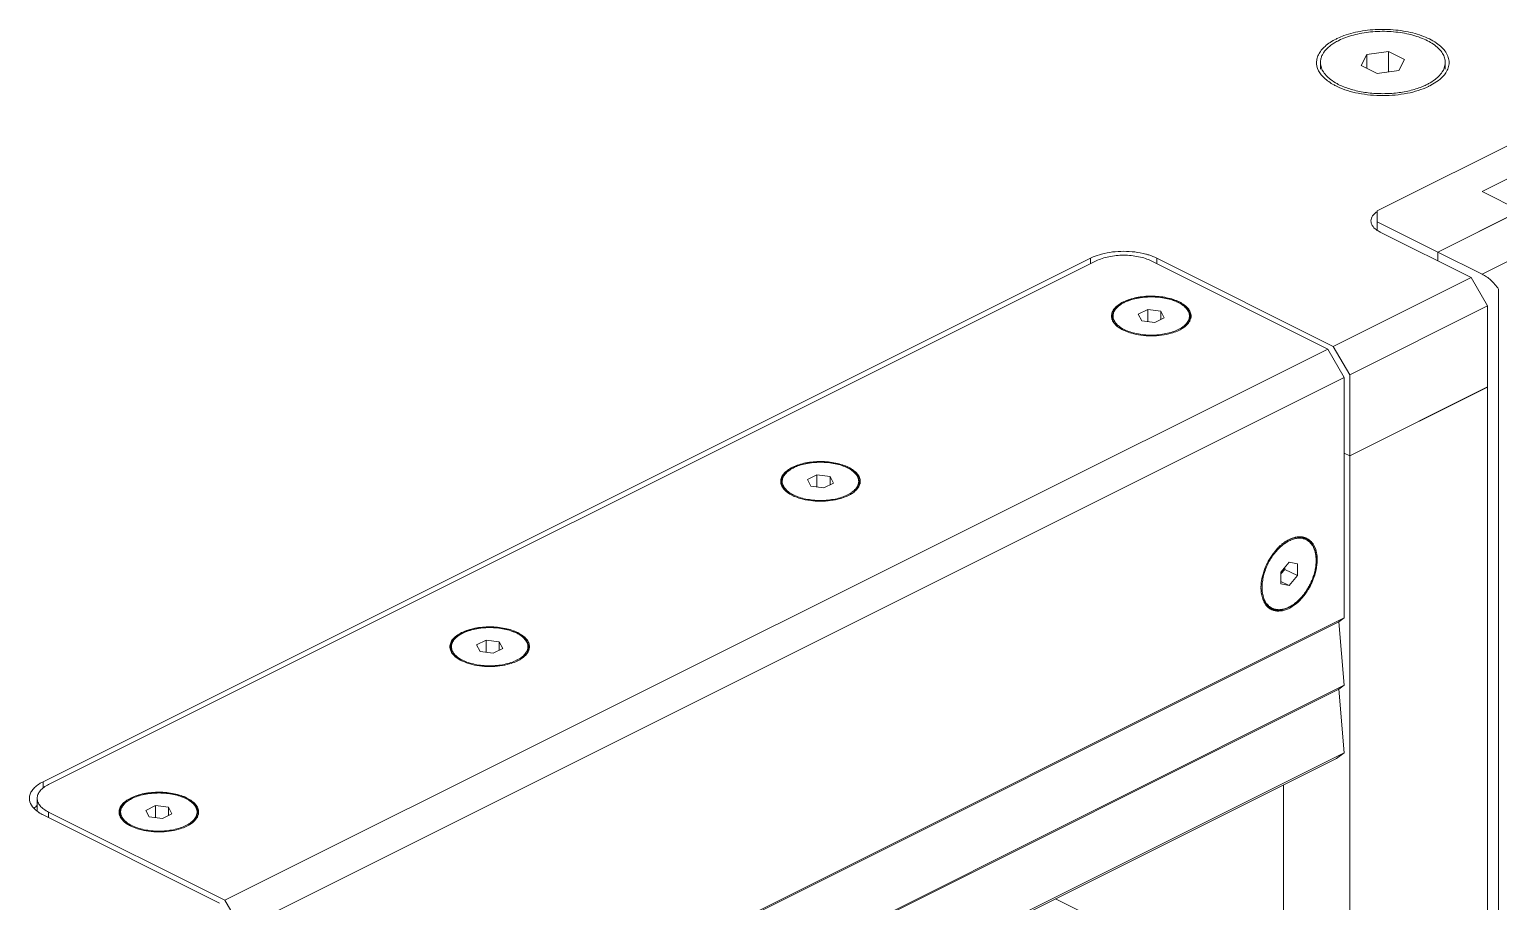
# Model space of a CAD drawing. Header units: millimetres. Extents: x 0 to 9253, y 0 to 2730.
# Drawn here: x 2052.8 to 2241.2, y 2236.6 to 2348.5 of the extents above; entities that cross this region are included whole.
import ezdxf

# ---------------------------------------------------------------- set-up
doc = ezdxf.new("R2010")
doc.units = ezdxf.units.MM
doc.layers.get('0').update_dxf_attribs({"lineweight": 13})

msp = doc.modelspace()

# ---------------------------------------------------------------- linework, layer by layer
for p, q in [((2218.36, 2343.43), (2218.36, 2344.3)), ((2224.32, 2345.32), (2223.57, 2343.92)), ((2227.1, 2345.69), (2224.32, 2345.32)), ((2224.32, 2345.32), (2224.32, 2343.55)), ((2265.25, 2345.08), (2225.65, 2325.28)), ((2227.1, 2345.69), (2227.1, 2343.1)), ((2229.14, 2344.67), (2227.1, 2345.69)), ((2228.4, 2343.28), (2229.14, 2344.67)), ((2234.36, 2343.43), (2234.36, 2344.3)), ((2223.57, 2343.92), (2225.61, 2342.9)), ((2225.61, 2342.9), (2228.4, 2343.28)), ((2233.3, 2341.84), (2232.37, 2341.29)), ((2239.08, 2327.76), (2260.3, 2338.36)), ((2244.03, 2325.28), (2239.08, 2327.76)), ((2225.65, 2322.77), (2225.65, 2325.28)), ((2233.43, 2319.98), (2244.03, 2325.28)), ((2233.43, 2319.98), (2225.65, 2323.87)), ((2243.89, 2325.21), (2233.43, 2319.98)), ((2237.67, 2316.72), (2226, 2322.55)), ((2239.08, 2317.15), (2249.55, 2322.38)), ((2233.43, 2318.84), (2233.43, 2319.98)), ((2233.43, 2319.98), (2239.08, 2317.15)), ((2188.88, 2319.19), (2054.53, 2252.02)), ((2189.59, 2318.84), (2055.24, 2251.66)), ((2188.88, 2319.19), (2188.88, 2318.49)), ((2219.29, 2307.53), (2196.66, 2318.84)), ((2197.36, 2319.19), (2197.36, 2318.49)), ((2197.36, 2319.19), (2219.99, 2307.88)), ((2237.67, 2316.72), (2219.99, 2307.88)), ((2237.67, 2316.72), (2239.79, 2313.06)), ((2241.21, 1870.95), (2241.21, 2315.22)), ((2196.21, 2312.61), (2194.98, 2311.99)), ((2196.21, 2312.61), (2196.21, 2311.05)), ((2197.88, 2312.38), (2196.21, 2312.61)), ((2197.88, 2312.38), (2197.88, 2311.32)), ((2198.33, 2311.54), (2197.88, 2312.38)), ((2239.79, 2313.06), (2222.11, 2304.22)), ((2239.79, 2302.67), (2239.79, 2313.06)), ((2191.66, 2311.68), (2191.66, 2311.61)), ((2194.98, 2311.99), (2195.43, 2311.16)), ((2195.43, 2311.16), (2197.11, 2310.93)), ((2197.11, 2310.93), (2198.33, 2311.54)), ((2201.66, 2311.68), (2201.66, 2311.61)), ((2219.29, 2307.53), (2077.86, 2236.82)), ((2221.41, 2303.87), (2219.29, 2307.53)), ((2222.11, 2304.22), (2219.99, 2307.88)), ((2221.41, 2303.87), (2079.99, 2233.16)), ((2221.41, 2273.04), (2221.41, 2303.87)), ((2222.11, 2304.22), (2222.11, 2293.83)), ((2239.79, 2302.67), (2222.11, 2293.83)), ((2222.11, 2293.82), (2239.79, 2302.66)), ((2239.79, 2302.66), (2239.79, 1883.51)), ((2222.11, 2293.82), (2221.41, 2294.18)), ((2222.11, 2293.83), (2221.41, 2294.18)), ((2222.11, 2293.82), (2222.11, 2227.14)), ((2153.78, 2291.39), (2152.56, 2290.78)), ((2153.78, 2291.39), (2153.78, 2289.84)), ((2155.46, 2291.17), (2153.78, 2291.39)), ((2149.23, 2290.47), (2149.23, 2290.4)), ((2152.56, 2290.78), (2153.01, 2289.94)), ((2153.01, 2289.94), (2154.68, 2289.72)), ((2154.68, 2289.72), (2155.9, 2290.33)), ((2155.46, 2291.17), (2155.46, 2290.11)), ((2155.9, 2290.33), (2155.46, 2291.17)), ((2159.23, 2290.47), (2159.23, 2290.4)), ((2216.5, 2283.19), (2216.44, 2283.22)), ((2214.34, 2280.18), (2213.27, 2278.9)), ((2215.4, 2279.96), (2214.34, 2280.18)), ((2213.27, 2278.68), (2213.77, 2279.27)), ((2213.27, 2278.9), (2213.27, 2277.4)), ((2213.77, 2279.27), (2213.77, 2279.5)), ((2215.4, 2278.46), (2213.77, 2279.27)), ((2214.34, 2277.18), (2215.4, 2278.46)), ((2215.4, 2278.46), (2215.4, 2279.96)), ((2214.34, 2277.18), (2213.27, 2277.71)), ((2213.27, 2277.4), (2214.34, 2277.18)), ((2220.7, 2272.52), (2079.28, 2201.81)), ((2221.41, 2273.04), (2079.99, 2202.33)), ((2212.03, 2274.24), (2211.97, 2274.27)), ((2220.7, 2272.52), (2221.41, 2273.04)), ((2221.41, 2264.39), (2220.7, 2272.52)), ((2106.81, 2269.26), (2106.81, 2269.18)), ((2111.36, 2270.18), (2110.13, 2269.57)), ((2110.13, 2269.57), (2110.58, 2268.73)), ((2111.36, 2270.18), (2111.36, 2268.63)), ((2113.03, 2269.95), (2111.36, 2270.18)), ((2112.25, 2268.51), (2113.48, 2269.12)), ((2113.03, 2269.95), (2113.03, 2268.89)), ((2113.48, 2269.12), (2113.03, 2269.95)), ((2116.81, 2269.26), (2116.81, 2269.18)), ((2110.58, 2268.73), (2112.25, 2268.51)), ((2220.7, 2263.88), (2079.28, 2193.17)), ((2221.41, 2264.39), (2079.99, 2193.68)), ((2220.7, 2263.88), (2221.41, 2264.39)), ((2221.41, 2255.74), (2220.7, 2263.88)), ((2221.41, 2255.74), (2079.99, 2185.03)), ((2220.4, 2255.01), (2221.41, 2255.74)), ((2220.4, 2255.01), (2079.28, 2184.45)), ((2054.53, 2252.02), (2054.53, 2251.21)), ((2053.77, 2249.9), (2053.77, 2248.24)), ((2213.63, 2251.62), (2213.63, 2231.38)), ((2055.24, 2248.13), (2055.24, 2247.42)), ((2077.86, 2236.82), (2055.24, 2248.13)), ((2064.38, 2248.04), (2064.38, 2247.97)), ((2068.93, 2248.97), (2067.71, 2248.35)), ((2067.71, 2248.35), (2068.15, 2247.52)), ((2068.93, 2248.97), (2068.93, 2247.41)), ((2070.6, 2248.74), (2068.93, 2248.97)), ((2070.6, 2248.74), (2070.6, 2247.68)), ((2071.05, 2247.91), (2070.6, 2248.74)), ((2074.38, 2248.04), (2074.38, 2247.97)), ((2077.16, 2236.46), (2054.53, 2247.78)), ((2068.15, 2247.52), (2069.83, 2247.29)), ((2069.83, 2247.29), (2071.05, 2247.91)), ((2079.99, 2233.16), (2077.86, 2236.82)), ((2211.16, 2223.61), (2184.37, 2237))]:
    msp.add_line(p, q)
for centre, radius, start, end in [((2221.07, 2344.8), 3.33, 213.0832, 218.621), ((2231.65, 2344.8), 3.33, 321.3706, 326.9214), ((2224.17, 2348.94), 8.56, 243.4406, 244.6975), ((2228.19, 2349.14), 8.57, 293.0946, 296.5031), ((2228.77, 2347.97), 7.26, 296.4987, 300.3349), ((2228.56, 2348.9), 8.5, 295.297, 296.559), ((2227.22, 2325.14), 2.86, 233.0004, 236.3805), ((2195.32, 2309.03), 5.08, 115.8955, 116.5635), ((2195.33, 2309.22), 4.78, 116.5644, 117.029), ((2192.9, 2311.33), 1.35, 165.2311, 170.2174), ((2192.94, 2311.32), 1.39, 163.9035, 165.2463), ((2193, 2311.3), 1.45, 157.9442, 163.8656), ((2192.91, 2311.68), 1.25, 180.0018, 183.3021), ((2194.78, 2313.54), 3.97, 236.8497, 237.4592), ((2198.54, 2313.54), 3.97, 302.535, 303.0878), ((2200.3, 2311.29), 1.47, 17.8428, 22.02), ((2200.41, 2311.68), 1.25, 356.6977, 359.998), ((2200.35, 2311.31), 1.41, 16.0976, 17.8255), ((2200.4, 2311.32), 1.36, 9.8013, 16.1227), ((2195.23, 2314.11), 4.56, 239.7233, 243.4568), ((2152.9, 2287.81), 5.08, 115.8955, 116.5635), ((2152.91, 2288.01), 4.78, 116.5644, 117.029), ((2150.48, 2290.11), 1.35, 165.2311, 170.2174), ((2150.58, 2290.08), 1.45, 157.9442, 163.8656), ((2150.52, 2290.1), 1.39, 163.9035, 165.2463), ((2150.48, 2290.47), 1.25, 180.0018, 183.3021), ((2157.87, 2290.08), 1.47, 17.8428, 22.02), ((2157.98, 2290.47), 1.25, 356.6977, 359.998), ((2157.92, 2290.1), 1.41, 16.0976, 17.8255), ((2157.98, 2290.11), 1.36, 9.8013, 16.1227), ((2152.35, 2292.33), 3.97, 236.8497, 237.4592), ((2152.8, 2292.9), 4.56, 239.7233, 243.4568), ((2156.11, 2292.33), 3.97, 302.535, 303.0878), ((2217.03, 2278.1), 5.69, 128.2599, 129.6343), ((2216.88, 2278.3), 5.44, 125.8908, 128.2677), ((2216.78, 2278.31), 5.23, 125.1247, 128.4639), ((2216.6, 2278.55), 4.93, 124.7607, 125.0863), ((2215.7, 2281.42), 1.84, 61.3574, 68.6979), ((2215.66, 2281.51), 1.88, 63.4332, 65.4473), ((2215.76, 2281.52), 1.92, 63.4463, 68.1866), ((2215.39, 2281.67), 1.95, 53.4328, 54.0636), ((2218.32, 2276.81), 7.52, 140.3356, 143.0365), ((2216.19, 2276.88), 5.46, 178.652, 179.9954), ((2216.01, 2276.88), 5.28, 179.9973, 181.2288), ((2212.9, 2276.07), 2.03, 226.6068, 227.2664), ((2212.86, 2276.03), 1.97, 227.2362, 232.7279), ((2212.83, 2275.99), 1.92, 232.7352, 234.9497), ((2212.82, 2275.97), 1.9, 234.9494, 239.3013), ((2212.92, 2275.85), 1.93, 234.0578, 240.8405), ((2212.81, 2275.96), 1.88, 239.3074, 243.4307), ((2212.57, 2276.03), 1.94, 249.0906, 251.2504), ((2212.58, 2276.08), 1.99, 251.2752, 258.3196), ((2212.87, 2275.92), 1.88, 241.3639, 243.4327), ((2212.91, 2275.83), 1.92, 240.8526, 243.4423), ((2212.9, 2275.99), 1.95, 243.4489, 250.2702), ((2212.91, 2275.84), 1.92, 243.4435, 246.2621), ((2212.6, 2276.18), 2.09, 258.3338, 264.1538), ((2110.47, 2266.6), 5.08, 115.8955, 116.5635), ((2110.48, 2266.8), 4.78, 116.5644, 117.029), ((2108.05, 2268.9), 1.35, 165.2311, 170.2174), ((2108.09, 2268.89), 1.39, 163.9035, 165.2463), ((2108.15, 2268.87), 1.45, 157.9442, 163.8656), ((2108.06, 2269.26), 1.25, 180.0018, 183.3021), ((2115.44, 2268.87), 1.47, 17.8428, 22.02), ((2115.55, 2269.26), 1.25, 356.6977, 359.998), ((2115.5, 2268.88), 1.41, 16.0976, 17.8255), ((2115.55, 2268.9), 1.36, 9.8013, 16.1227), ((2109.93, 2271.12), 3.97, 236.8497, 237.4592), ((2110.38, 2271.69), 4.56, 239.7233, 243.4568), ((2113.69, 2271.11), 3.97, 302.535, 303.0878), ((2068.05, 2245.39), 5.08, 115.8955, 116.5635), ((2055.58, 2246.46), 3.08, 133.0662, 136.0785), ((2065.63, 2247.69), 1.35, 165.2311, 170.2174), ((2065.66, 2247.68), 1.39, 163.9035, 165.2463), ((2065.72, 2247.66), 1.45, 157.9442, 163.8656), ((2065.63, 2248.04), 1.25, 180.0018, 183.3021), ((2068.05, 2245.58), 4.78, 116.5644, 117.029), ((2073.02, 2247.65), 1.47, 17.8428, 22.02), ((2073.13, 2248.04), 1.25, 356.6977, 359.998), ((2073.07, 2247.67), 1.41, 16.0976, 17.8255), ((2073.12, 2247.68), 1.36, 9.8013, 16.1227), ((2067.5, 2249.9), 3.97, 236.8497, 237.4592), ((2067.95, 2250.47), 4.56, 239.7233, 243.4568), ((2071.26, 2249.9), 3.97, 302.535, 303.0878)]:
    msp.add_arc(centre, radius, start, end)
for points, knots in [([(2220.7, 2347.12), (2220.99, 2347.27), (2221.61, 2347.53), (2222.6, 2347.84), (2223.67, 2348.08), (2224.8, 2348.23), (2225.97, 2348.31), (2227.14, 2348.29), (2228.29, 2348.19), (2229.4, 2348.01), (2230.45, 2347.75), (2231.41, 2347.41), (2232.27, 2347.01), (2233, 2346.55), (2233.59, 2346.04), (2233.96, 2345.57), (2234.17, 2345.18), (2234.28, 2344.89), (2234.34, 2344.59), (2234.36, 2344.39), (2234.36, 2344.3)], [0, 0, 0, 0, 0.062593, 0.129862, 0.200939, 0.274793, 0.35027, 0.426159, 0.501228, 0.574279, 0.644194, 0.709989, 0.770874, 0.826337, 0.876239, 0.920962, 0.941719, 0.96164, 0.980972, 1, 1, 1, 1]), ([(2221.37, 2347.74), (2222.14, 2348.02), (2223.8, 2348.42), (2226.37, 2348.61), (2228.94, 2348.41), (2231.27, 2347.84), (2232.93, 2347.06), (2233.93, 2346.27), (2234.45, 2345.65), (2234.78, 2344.98), (2234.89, 2344.29), (2234.78, 2343.6), (2234.57, 2343.18), (2234.44, 2342.98)], [0, 0, 0, 0, 0.146216, 0.30356, 0.460877, 0.606825, 0.732297, 0.785984, 0.833734, 0.876681, 0.916868, 0.957054, 1, 1, 1, 1]), ([(2218.27, 2342.98), (2218.05, 2343.32), (2217.82, 2343.91), (2217.87, 2344.73), (2218.16, 2345.54), (2218.97, 2346.5), (2219.84, 2347.05), (2220.35, 2347.3)], [0, 0, 0, 0, 0.222511, 0.329334, 0.440308, 0.692119, 1, 1, 1, 1]), ([(2220.7, 2347.12), (2220.52, 2347.03), (2220.18, 2346.85), (2219.71, 2346.53), (2219.3, 2346.2), (2218.96, 2345.84), (2218.7, 2345.47), (2218.5, 2345.09), (2218.38, 2344.69), (2218.36, 2344.43), (2218.36, 2344.3)], [0, 0, 0, 0, 0.155976, 0.302157, 0.438334, 0.564885, 0.682643, 0.792989, 0.897927, 1, 1, 1, 1]), ([(2220.35, 2347.3), (2220.43, 2347.34), (2220.76, 2347.5), (2221.11, 2347.64), (2221.37, 2347.74)], [0, 0, 0, 0, 0.241403, 1, 1, 1, 1]), ([(2218.36, 2344.3), (2218.36, 2344.18), (2218.38, 2343.94), (2218.47, 2343.58), (2218.63, 2343.24), (2218.85, 2342.9), (2219.13, 2342.57), (2219.58, 2342.14), (2219.99, 2341.87), (2220.27, 2341.7)], [0, 0, 0, 0, 0.105009, 0.212419, 0.324408, 0.442767, 0.568838, 0.703512, 1, 1, 1, 1]), ([(2234.36, 2344.3), (2234.36, 2344.18), (2234.33, 2343.94), (2234.24, 2343.58), (2234.08, 2343.24), (2233.86, 2342.9), (2233.59, 2342.57), (2233.13, 2342.14), (2232.73, 2341.87), (2232.44, 2341.7)], [0, 0, 0, 0, 0.105014, 0.212427, 0.324417, 0.442775, 0.568838, 0.703489, 1, 1, 1, 1]), ([(2219.42, 2341.84), (2219.32, 2341.91), (2218.98, 2342.17), (2218.66, 2342.47), (2218.46, 2342.72)], [0, 0, 0, 0, 0.266975, 1, 1, 1, 1]), ([(2234.25, 2342.72), (2234.19, 2342.64), (2233.9, 2342.31), (2233.57, 2342.03), (2233.3, 2341.84)], [0, 0, 0, 0, 0.233845, 1, 1, 1, 1]), ([(2220.35, 2341.29), (2220.26, 2341.33), (2219.94, 2341.5), (2219.63, 2341.69), (2219.42, 2341.84)], [0, 0, 0, 0, 0.260508, 1, 1, 1, 1]), ([(2220.27, 2341.7), (2220.34, 2341.66), (2220.63, 2341.5), (2220.93, 2341.35), (2221.16, 2341.25)], [0, 0, 0, 0, 0.241162, 1, 1, 1, 1]), ([(2232.2, 2341.21), (2231.34, 2340.81), (2229.41, 2340.23), (2226.36, 2339.95), (2223.3, 2340.23), (2221.37, 2340.8), (2220.51, 2341.21)], [0, 0, 0, 0, 0.236467, 0.500023, 0.763622, 1, 1, 1, 1]), ([(2221.16, 2341.25), (2221.41, 2341.15), (2221.92, 2340.96), (2222.45, 2340.8), (2222.72, 2340.73)], [0, 0, 0, 0, 0.486726, 1, 1, 1, 1]), ([(2222.72, 2340.73), (2223.3, 2340.58), (2224.51, 2340.37), (2226.36, 2340.26), (2228.2, 2340.37), (2229.41, 2340.58), (2229.99, 2340.73)], [0, 0, 0, 0, 0.244768, 0.5, 0.755232, 1, 1, 1, 1]), ([(2229.99, 2340.73), (2230.26, 2340.8), (2230.79, 2340.96), (2231.3, 2341.15), (2231.55, 2341.25)], [0, 0, 0, 0, 0.513181, 1, 1, 1, 1]), ([(2224.83, 2323.97), (2224.83, 2324.2), (2225.03, 2324.71), (2225.44, 2325.05), (2225.69, 2325.2)], [0, 0, 0, 0, 0.444199, 1, 1, 1, 1]), ([(2225.5, 2322.86), (2225.3, 2323.01), (2224.98, 2323.32), (2224.83, 2323.77), (2224.83, 2323.97)], [0, 0, 0, 0, 0.546794, 1, 1, 1, 1]), ([(2226, 2322.55), (2225.97, 2322.57), (2225.84, 2322.63), (2225.72, 2322.71), (2225.64, 2322.76)], [0, 0, 0, 0, 0.258003, 1, 1, 1, 1]), ([(2188.88, 2319.19), (2188.99, 2319.25), (2189.44, 2319.46), (2189.92, 2319.62), (2190.29, 2319.72)], [0, 0, 0, 0, 0.236147, 1, 1, 1, 1]), ([(2195.95, 2319.72), (2196.08, 2319.68), (2196.56, 2319.54), (2197.03, 2319.36), (2197.36, 2319.19)], [0, 0, 0, 0, 0.263282, 1, 1, 1, 1]), ([(2196.66, 2318.84), (2196.41, 2318.96), (2195.88, 2319.18), (2194.71, 2319.48), (2193.12, 2319.63), (2191.54, 2319.48), (2190.36, 2319.18), (2189.83, 2318.96), (2189.59, 2318.84)], [0, 0, 0, 0, 0.112572, 0.235644, 0.5, 0.764356, 0.887428, 1, 1, 1, 1]), ([(2239.08, 2317.15), (2239.49, 2316.95), (2240.28, 2316.37), (2240.91, 2315.64), (2241.21, 2315.22)], [0, 0, 0, 0, 0.472498, 1, 1, 1, 1]), ([(2200.26, 2313.57), (2200.02, 2313.7), (2199.48, 2313.91), (2198.29, 2314.23), (2196.69, 2314.38), (2195.09, 2314.24), (2193.9, 2313.93), (2193.35, 2313.72), (2193.1, 2313.6)], [0, 0, 0, 0, 0.112365, 0.235147, 0.498953, 0.76334, 0.886739, 1, 1, 1, 1]), ([(2193.15, 2313.5), (2193.33, 2313.59), (2193.71, 2313.76), (2194.33, 2313.95), (2195, 2314.1), (2195.7, 2314.19), (2196.42, 2314.24), (2197.15, 2314.23), (2197.87, 2314.17), (2198.56, 2314.05), (2199.21, 2313.89), (2199.81, 2313.68), (2200.34, 2313.43), (2200.79, 2313.14), (2201.17, 2312.81), (2201.44, 2312.46), (2201.59, 2312.14), (2201.65, 2311.88), (2201.66, 2311.75), (2201.66, 2311.68)], [0, 0, 0, 0, 0.06245, 0.129395, 0.20002, 0.273337, 0.348228, 0.423507, 0.497972, 0.570456, 0.63988, 0.705308, 0.766019, 0.821586, 0.871979, 0.917684, 0.959777, 0.980007, 1, 1, 1, 1]), ([(2193.19, 2313.5), (2193.43, 2313.62), (2193.95, 2313.83), (2194.8, 2314.05), (2195.71, 2314.19), (2196.66, 2314.23), (2197.61, 2314.19), (2198.52, 2314.05), (2199.24, 2313.86), (2199.76, 2313.67), (2200.12, 2313.51), (2200.44, 2313.33), (2200.73, 2313.14), (2200.98, 2312.93), (2201.19, 2312.72), (2201.35, 2312.49), (2201.47, 2312.25), (2201.54, 2312.01), (2201.57, 2311.77), (2201.54, 2311.52), (2201.47, 2311.28), (2201.35, 2311.05), (2201.19, 2310.82), (2200.98, 2310.6), (2200.73, 2310.4), (2200.44, 2310.21), (2200.23, 2310.09), (2200.12, 2310.04)], [0, 0, 0, 0, 0.06767, 0.141596, 0.21998, 0.300673, 0.381365, 0.459749, 0.533678, 0.568408, 0.601388, 0.632481, 0.661607, 0.68875, 0.713973, 0.737443, 0.759435, 0.78035, 0.800694, 0.821038, 0.841952, 0.863945, 0.887415, 0.912637, 0.939778, 0.968913, 1, 1, 1, 1]), ([(2193.05, 2313.57), (2192.83, 2313.46), (2192.43, 2313.22), (2191.94, 2312.78), (2191.63, 2312.3), (2191.56, 2311.94), (2191.56, 2311.77)], [0, 0, 0, 0, 0.302569, 0.565477, 0.793427, 1, 1, 1, 1]), ([(2191.66, 2311.68), (2191.66, 2311.77), (2191.68, 2311.94), (2191.75, 2312.2), (2191.88, 2312.45), (2192.05, 2312.69), (2192.27, 2312.92), (2192.52, 2313.13), (2192.82, 2313.33), (2193.04, 2313.45), (2193.15, 2313.5)], [0, 0, 0, 0, 0.105005, 0.212309, 0.324205, 0.442477, 0.568498, 0.703191, 0.84707, 1, 1, 1, 1]), ([(2192.93, 2310.18), (2192.84, 2310.23), (2192.66, 2310.35), (2192.41, 2310.54), (2192.2, 2310.74), (2192.03, 2310.95), (2191.9, 2311.17), (2191.81, 2311.4), (2191.76, 2311.62), (2191.75, 2311.85), (2191.79, 2312.08), (2191.9, 2312.39), (2192.1, 2312.68), (2192.35, 2312.95), (2192.59, 2313.14), (2192.86, 2313.32), (2193.06, 2313.43), (2193.16, 2313.48)], [0, 0, 0, 0, 0.075391, 0.146002, 0.211925, 0.273452, 0.331106, 0.38567, 0.438175, 0.489851, 0.542016, 0.595934, 0.71285, 0.777587, 0.846957, 0.921125, 1, 1, 1, 1]), ([(2201.76, 2311.77), (2201.76, 2311.94), (2201.68, 2312.3), (2201.37, 2312.78), (2200.89, 2313.22), (2200.49, 2313.46), (2200.26, 2313.57)], [0, 0, 0, 0, 0.206581, 0.434476, 0.697533, 1, 1, 1, 1]), ([(2191.56, 2311.77), (2191.56, 2311.69), (2191.57, 2311.57), (2191.59, 2311.46), (2191.6, 2311.44)], [0, 0, 0, 0, 0.74699, 1, 1, 1, 1]), ([(2191.6, 2311.44), (2191.61, 2311.4), (2191.66, 2311.26), (2191.72, 2311.12), (2191.78, 2311.02)], [0, 0, 0, 0, 0.242322, 1, 1, 1, 1]), ([(2191.79, 2311.02), (2191.75, 2311.12), (2191.68, 2311.31), (2191.66, 2311.51), (2191.66, 2311.61)], [0, 0, 0, 0, 0.507161, 1, 1, 1, 1]), ([(2192.37, 2310.39), (2192.27, 2310.48), (2192.08, 2310.66), (2191.85, 2310.96), (2191.71, 2311.28), (2191.67, 2311.5), (2191.66, 2311.61)], [0, 0, 0, 0, 0.28254, 0.539541, 0.776052, 1, 1, 1, 1]), ([(2191.83, 2310.96), (2191.78, 2311.06), (2191.69, 2311.27), (2191.66, 2311.5), (2191.66, 2311.61)], [0, 0, 0, 0, 0.512155, 1, 1, 1, 1]), ([(2191.78, 2311.02), (2191.83, 2310.95), (2192.05, 2310.63), (2192.36, 2310.38), (2192.61, 2310.22)], [0, 0, 0, 0, 0.226435, 1, 1, 1, 1]), ([(2192.64, 2310.2), (2192.68, 2310.18), (2192.81, 2310.09), (2192.95, 2310.02), (2193.05, 2309.97)], [0, 0, 0, 0, 0.243039, 1, 1, 1, 1]), ([(2199.21, 2309.56), (2199.48, 2309.64), (2199.98, 2309.81), (2200.46, 2310.06), (2200.67, 2310.2)], [0, 0, 0, 0, 0.526137, 1, 1, 1, 1]), ([(2200.7, 2310.22), (2200.79, 2310.27), (2201.11, 2310.5), (2201.39, 2310.78), (2201.53, 2311.02)], [0, 0, 0, 0, 0.276071, 1, 1, 1, 1]), ([(2201.66, 2311.61), (2201.65, 2311.5), (2201.61, 2311.28), (2201.46, 2310.96), (2201.24, 2310.66), (2201.05, 2310.48), (2200.94, 2310.4)], [0, 0, 0, 0, 0.223975, 0.4605, 0.717504, 1, 1, 1, 1]), ([(2201.66, 2311.61), (2201.66, 2311.5), (2201.63, 2311.27), (2201.54, 2311.06), (2201.48, 2310.96)], [0, 0, 0, 0, 0.487846, 1, 1, 1, 1]), ([(2201.66, 2311.61), (2201.66, 2311.51), (2201.63, 2311.31), (2201.57, 2311.12), (2201.53, 2311.02)], [0, 0, 0, 0, 0.49284, 1, 1, 1, 1]), ([(2201.53, 2311.02), (2201.55, 2311.06), (2201.63, 2311.19), (2201.69, 2311.33), (2201.71, 2311.44)], [0, 0, 0, 0, 0.259309, 1, 1, 1, 1]), ([(2201.71, 2311.44), (2201.72, 2311.46), (2201.75, 2311.57), (2201.76, 2311.69), (2201.76, 2311.77)], [0, 0, 0, 0, 0.253008, 1, 1, 1, 1]), ([(2193.05, 2309.97), (2193.13, 2309.93), (2193.47, 2309.77), (2193.83, 2309.64), (2194.11, 2309.56)], [0, 0, 0, 0, 0.237165, 1, 1, 1, 1]), ([(2200.12, 2310.04), (2199.88, 2309.92), (2199.36, 2309.71), (2198.52, 2309.49), (2197.61, 2309.35), (2196.66, 2309.3), (2195.71, 2309.35), (2194.8, 2309.49), (2193.95, 2309.71), (2193.43, 2309.92), (2193.19, 2310.04)], [0, 0, 0, 0, 0.11253, 0.235465, 0.365814, 0.5, 0.634186, 0.764534, 0.887473, 1, 1, 1, 1]), ([(2194.11, 2309.56), (2194.51, 2309.44), (2195.36, 2309.27), (2196.66, 2309.19), (2197.96, 2309.27), (2198.81, 2309.44), (2199.21, 2309.56)], [0, 0, 0, 0, 0.243533, 0.5, 0.756467, 1, 1, 1, 1]), ([(2150.63, 2292.36), (2150.4, 2292.25), (2150, 2292.01), (2149.52, 2291.57), (2149.21, 2291.08), (2149.13, 2290.72), (2149.13, 2290.56)], [0, 0, 0, 0, 0.302569, 0.565477, 0.793427, 1, 1, 1, 1]), ([(2149.23, 2290.47), (2149.23, 2290.56), (2149.25, 2290.73), (2149.33, 2290.99), (2149.45, 2291.24), (2149.62, 2291.48), (2149.84, 2291.7), (2150.1, 2291.92), (2150.39, 2292.12), (2150.61, 2292.23), (2150.72, 2292.29)], [0, 0, 0, 0, 0.105005, 0.212309, 0.324205, 0.442477, 0.568498, 0.703191, 0.84707, 1, 1, 1, 1]), ([(2150.51, 2288.96), (2150.41, 2289.02), (2150.23, 2289.14), (2149.98, 2289.33), (2149.78, 2289.53), (2149.6, 2289.74), (2149.47, 2289.96), (2149.38, 2290.18), (2149.33, 2290.41), (2149.33, 2290.64), (2149.36, 2290.87), (2149.47, 2291.18), (2149.67, 2291.47), (2149.93, 2291.73), (2150.16, 2291.93), (2150.43, 2292.11), (2150.63, 2292.22), (2150.73, 2292.27)], [0, 0, 0, 0, 0.075391, 0.146002, 0.211925, 0.273452, 0.331106, 0.38567, 0.438175, 0.489851, 0.542016, 0.595934, 0.71285, 0.777587, 0.846957, 0.921125, 1, 1, 1, 1]), ([(2157.84, 2292.36), (2157.59, 2292.48), (2157.05, 2292.7), (2155.87, 2293.01), (2154.27, 2293.17), (2152.66, 2293.02), (2151.47, 2292.72), (2150.93, 2292.51), (2150.68, 2292.38)], [0, 0, 0, 0, 0.112365, 0.235147, 0.498953, 0.76334, 0.886739, 1, 1, 1, 1]), ([(2150.72, 2292.29), (2150.9, 2292.38), (2151.29, 2292.55), (2151.91, 2292.74), (2152.57, 2292.89), (2153.27, 2292.98), (2154, 2293.03), (2154.72, 2293.02), (2155.44, 2292.95), (2156.13, 2292.84), (2156.78, 2292.68), (2157.38, 2292.47), (2157.91, 2292.21), (2158.37, 2291.92), (2158.74, 2291.6), (2159.02, 2291.25), (2159.16, 2290.92), (2159.22, 2290.66), (2159.23, 2290.53), (2159.23, 2290.47)], [0, 0, 0, 0, 0.06245, 0.129395, 0.20002, 0.273337, 0.348228, 0.423507, 0.497972, 0.570456, 0.63988, 0.705308, 0.766019, 0.821586, 0.871979, 0.917684, 0.959777, 0.980007, 1, 1, 1, 1]), ([(2150.77, 2292.29), (2151.01, 2292.41), (2151.53, 2292.62), (2152.37, 2292.84), (2153.28, 2292.98), (2154.23, 2293.02), (2155.18, 2292.98), (2156.09, 2292.84), (2156.81, 2292.65), (2157.34, 2292.46), (2157.69, 2292.3), (2158.02, 2292.12), (2158.3, 2291.93), (2158.55, 2291.72), (2158.76, 2291.5), (2158.92, 2291.28), (2159.04, 2291.04), (2159.12, 2290.8), (2159.14, 2290.56), (2159.12, 2290.31), (2159.04, 2290.07), (2158.92, 2289.84), (2158.76, 2289.61), (2158.55, 2289.39), (2158.3, 2289.19), (2158.02, 2288.99), (2157.81, 2288.88), (2157.7, 2288.82)], [0, 0, 0, 0, 0.06767, 0.141596, 0.21998, 0.300673, 0.381365, 0.459749, 0.533678, 0.568408, 0.601388, 0.632481, 0.661607, 0.68875, 0.713973, 0.737443, 0.759435, 0.78035, 0.800694, 0.821038, 0.841952, 0.863945, 0.887415, 0.912637, 0.939778, 0.968913, 1, 1, 1, 1]), ([(2159.33, 2290.56), (2159.33, 2290.72), (2159.26, 2291.08), (2158.95, 2291.57), (2158.46, 2292.01), (2158.06, 2292.25), (2157.84, 2292.36)], [0, 0, 0, 0, 0.206581, 0.434476, 0.697533, 1, 1, 1, 1]), ([(2149.13, 2290.56), (2149.13, 2290.47), (2149.14, 2290.36), (2149.17, 2290.25), (2149.18, 2290.22)], [0, 0, 0, 0, 0.74699, 1, 1, 1, 1]), ([(2149.18, 2290.22), (2149.18, 2290.19), (2149.23, 2290.04), (2149.3, 2289.91), (2149.36, 2289.81)], [0, 0, 0, 0, 0.242322, 1, 1, 1, 1]), ([(2149.36, 2289.81), (2149.32, 2289.9), (2149.25, 2290.1), (2149.23, 2290.3), (2149.23, 2290.4)], [0, 0, 0, 0, 0.507161, 1, 1, 1, 1]), ([(2149.95, 2289.18), (2149.84, 2289.27), (2149.65, 2289.45), (2149.43, 2289.75), (2149.28, 2290.07), (2149.24, 2290.29), (2149.23, 2290.4)], [0, 0, 0, 0, 0.28254, 0.539541, 0.776052, 1, 1, 1, 1]), ([(2149.41, 2289.74), (2149.35, 2289.85), (2149.26, 2290.06), (2149.23, 2290.29), (2149.23, 2290.4)], [0, 0, 0, 0, 0.512155, 1, 1, 1, 1]), ([(2149.36, 2289.81), (2149.4, 2289.73), (2149.63, 2289.42), (2149.93, 2289.17), (2150.18, 2289.01)], [0, 0, 0, 0, 0.226435, 1, 1, 1, 1]), ([(2158.28, 2289), (2158.37, 2289.06), (2158.68, 2289.29), (2158.96, 2289.57), (2159.11, 2289.81)], [0, 0, 0, 0, 0.276071, 1, 1, 1, 1]), ([(2159.23, 2290.4), (2159.22, 2290.29), (2159.18, 2290.07), (2159.04, 2289.75), (2158.81, 2289.45), (2158.62, 2289.27), (2158.52, 2289.18)], [0, 0, 0, 0, 0.223975, 0.4605, 0.717504, 1, 1, 1, 1]), ([(2159.23, 2290.4), (2159.23, 2290.29), (2159.2, 2290.06), (2159.11, 2289.85), (2159.06, 2289.74)], [0, 0, 0, 0, 0.487846, 1, 1, 1, 1]), ([(2159.23, 2290.4), (2159.23, 2290.3), (2159.21, 2290.1), (2159.14, 2289.9), (2159.1, 2289.81)], [0, 0, 0, 0, 0.49284, 1, 1, 1, 1]), ([(2159.11, 2289.81), (2159.13, 2289.84), (2159.2, 2289.97), (2159.26, 2290.11), (2159.29, 2290.22)], [0, 0, 0, 0, 0.259309, 1, 1, 1, 1]), ([(2159.29, 2290.22), (2159.3, 2290.25), (2159.32, 2290.36), (2159.33, 2290.47), (2159.33, 2290.56)], [0, 0, 0, 0, 0.253008, 1, 1, 1, 1]), ([(2150.22, 2288.98), (2150.25, 2288.96), (2150.38, 2288.88), (2150.52, 2288.81), (2150.63, 2288.75)], [0, 0, 0, 0, 0.243039, 1, 1, 1, 1]), ([(2150.63, 2288.75), (2150.71, 2288.71), (2151.05, 2288.55), (2151.4, 2288.43), (2151.68, 2288.35)], [0, 0, 0, 0, 0.237165, 1, 1, 1, 1]), ([(2157.7, 2288.82), (2157.46, 2288.7), (2156.94, 2288.49), (2156.09, 2288.27), (2155.18, 2288.14), (2154.23, 2288.09), (2153.28, 2288.14), (2152.37, 2288.27), (2151.53, 2288.49), (2151.01, 2288.7), (2150.77, 2288.82)], [0, 0, 0, 0, 0.11253, 0.235465, 0.365814, 0.5, 0.634186, 0.764534, 0.887473, 1, 1, 1, 1]), ([(2151.68, 2288.35), (2152.08, 2288.23), (2152.93, 2288.06), (2154.23, 2287.98), (2155.53, 2288.06), (2156.38, 2288.23), (2156.78, 2288.35)], [0, 0, 0, 0, 0.243533, 0.5, 0.756467, 1, 1, 1, 1]), ([(2156.78, 2288.35), (2157.05, 2288.43), (2157.56, 2288.6), (2158.03, 2288.85), (2158.25, 2288.98)], [0, 0, 0, 0, 0.526137, 1, 1, 1, 1]), ([(2210.87, 2276.95), (2210.87, 2277.19), (2210.91, 2277.69), (2211.05, 2278.45), (2211.28, 2279.21), (2211.6, 2279.95), (2211.99, 2280.67), (2212.45, 2281.32), (2212.96, 2281.91), (2213.33, 2282.25), (2213.53, 2282.4)], [0, 0, 0, 0, 0.116907, 0.240164, 0.367985, 0.498278, 0.628804, 0.757309, 0.881663, 1, 1, 1, 1]), ([(2212.96, 2282.07), (2212.92, 2282.04), (2212.77, 2281.89), (2212.64, 2281.73), (2212.54, 2281.61)], [0, 0, 0, 0, 0.246745, 1, 1, 1, 1]), ([(2213.4, 2282.48), (2213.36, 2282.45), (2213.21, 2282.32), (2213.06, 2282.18), (2212.96, 2282.07)], [0, 0, 0, 0, 0.24579, 1, 1, 1, 1]), ([(2214.34, 2283.1), (2214.28, 2283.07), (2214.06, 2282.95), (2213.84, 2282.81), (2213.69, 2282.7)], [0, 0, 0, 0, 0.242303, 1, 1, 1, 1]), ([(2213.78, 2282.76), (2214, 2282.91), (2214.34, 2283.1), (2214.83, 2283.28), (2215.17, 2283.36), (2215.51, 2283.4), (2215.84, 2283.39), (2216.15, 2283.33), (2216.35, 2283.26), (2216.44, 2283.22)], [0, 0, 0, 0, 0.285602, 0.418282, 0.544367, 0.664463, 0.779523, 0.89084, 1, 1, 1, 1]), ([(2213.79, 2282.6), (2213.84, 2282.63), (2214.01, 2282.75), (2214.2, 2282.85), (2214.34, 2282.92)], [0, 0, 0, 0, 0.25686, 1, 1, 1, 1]), ([(2215.36, 2283.43), (2215.28, 2283.42), (2214.92, 2283.35), (2214.58, 2283.22), (2214.34, 2283.1)], [0, 0, 0, 0, 0.236919, 1, 1, 1, 1]), ([(2214.34, 2282.92), (2214.51, 2283.01), (2214.86, 2283.16), (2215.39, 2283.27), (2215.82, 2283.27), (2216.15, 2283.21), (2216.3, 2283.16), (2216.37, 2283.13)], [0, 0, 0, 0, 0.27762, 0.533991, 0.772574, 0.887246, 1, 1, 1, 1]), ([(2215.19, 2283.4), (2215.3, 2283.41), (2215.52, 2283.43), (2215.85, 2283.41), (2216.16, 2283.34), (2216.35, 2283.26), (2216.44, 2283.22)], [0, 0, 0, 0, 0.262764, 0.514902, 0.759437, 1, 1, 1, 1]), ([(2216.47, 2283.31), (2216.3, 2283.38), (2215.93, 2283.47), (2215.55, 2283.45), (2215.36, 2283.43)], [0, 0, 0, 0, 0.485801, 1, 1, 1, 1]), ([(2215.36, 2283.42), (2215.46, 2283.43), (2215.65, 2283.43), (2215.92, 2283.4), (2216.19, 2283.33), (2216.36, 2283.26), (2216.44, 2283.22)], [0, 0, 0, 0, 0.25851, 0.509854, 0.756213, 1, 1, 1, 1]), ([(2216.5, 2283.19), (2216.61, 2283.14), (2216.81, 2283.01), (2217.07, 2282.77), (2217.3, 2282.48), (2217.5, 2282.14), (2217.64, 2281.77), (2217.79, 2281.2), (2217.83, 2280.75), (2217.83, 2280.45)], [0, 0, 0, 0, 0.109295, 0.220481, 0.335288, 0.455152, 0.581136, 0.713876, 1, 1, 1, 1]), ([(2216.86, 2282.96), (2216.84, 2282.98), (2216.74, 2283.09), (2216.63, 2283.18), (2216.55, 2283.24)], [0, 0, 0, 0, 0.253699, 1, 1, 1, 1]), ([(2216.59, 2283.03), (2216.68, 2282.98), (2216.86, 2282.86), (2217.11, 2282.63), (2217.32, 2282.35), (2217.56, 2281.91), (2217.71, 2281.4), (2217.79, 2280.85), (2217.8, 2280.56), (2217.8, 2280.41)], [0, 0, 0, 0, 0.10757, 0.217576, 0.331792, 0.451625, 0.711134, 0.852033, 1, 1, 1, 1]), ([(2217.94, 2280.48), (2217.94, 2280.79), (2217.89, 2281.39), (2217.64, 2282.19), (2217.22, 2282.84), (2216.82, 2283.14), (2216.62, 2283.24)], [0, 0, 0, 0, 0.289694, 0.549612, 0.782838, 1, 1, 1, 1]), ([(2212.32, 2281.33), (2211.84, 2280.69), (2211.26, 2279.63), (2210.83, 2278.13), (2210.74, 2277.37), (2210.73, 2277.01)], [0, 0, 0, 0, 0.512552, 0.763707, 1, 1, 1, 1]), ([(2217.8, 2280.41), (2217.8, 2280.21), (2217.78, 2279.78), (2217.67, 2279.14), (2217.5, 2278.49), (2217.26, 2277.85), (2216.97, 2277.22), (2216.62, 2276.62), (2216.23, 2276.06), (2215.8, 2275.55), (2215.34, 2275.11), (2214.86, 2274.73), (2214.37, 2274.44), (2213.88, 2274.23), (2213.39, 2274.11), (2212.92, 2274.08), (2212.48, 2274.15), (2212.21, 2274.26), (2212.09, 2274.33)], [0, 0, 0, 0, 0.064948, 0.133037, 0.203563, 0.275721, 0.348622, 0.421347, 0.492986, 0.562675, 0.629642, 0.693251, 0.753052, 0.808847, 0.860748, 0.909246, 0.955242, 1, 1, 1, 1]), ([(2212.14, 2274.08), (2212.27, 2274.02), (2212.56, 2273.93), (2213.19, 2273.88), (2214.05, 2274.08), (2215.05, 2274.65), (2215.98, 2275.51), (2216.8, 2276.61), (2217.43, 2277.86), (2217.84, 2279.16), (2217.94, 2280.05), (2217.94, 2280.48)], [0, 0, 0, 0, 0.044797, 0.091258, 0.1928, 0.309534, 0.4406, 0.581646, 0.72641, 0.867974, 1, 1, 1, 1]), ([(2217.83, 2280.45), (2217.83, 2280.25), (2217.81, 2279.83), (2217.71, 2279.21), (2217.55, 2278.58), (2217.33, 2277.95), (2217.05, 2277.33), (2216.72, 2276.74), (2216.35, 2276.19), (2215.94, 2275.68), (2215.51, 2275.22), (2215.04, 2274.83), (2214.57, 2274.51), (2214.08, 2274.27), (2213.6, 2274.1), (2213.13, 2274.02), (2212.67, 2274.04), (2212.38, 2274.1), (2212.24, 2274.15)], [0, 0, 0, 0, 0.063946, 0.130778, 0.199896, 0.270609, 0.342138, 0.413677, 0.484417, 0.553583, 0.620474, 0.684495, 0.745207, 0.802368, 0.855981, 0.906339, 0.954046, 1, 1, 1, 1]), ([(2213.28, 2278.68), (2213.35, 2278.78), (2213.49, 2278.99), (2213.6, 2279.22), (2213.64, 2279.34)], [0, 0, 0, 0, 0.497407, 1, 1, 1, 1]), ([(2210.73, 2276.76), (2210.73, 2276.6), (2210.78, 2275.99), (2210.94, 2275.39), (2211.16, 2275)], [0, 0, 0, 0, 0.272612, 1, 1, 1, 1]), ([(2211.97, 2274.28), (2211.88, 2274.32), (2211.72, 2274.43), (2211.49, 2274.63), (2211.29, 2274.87), (2211.12, 2275.14), (2210.98, 2275.45), (2210.83, 2275.91), (2210.77, 2276.28), (2210.75, 2276.53)], [0, 0, 0, 0, 0.110125, 0.222258, 0.337864, 0.458164, 0.584087, 0.716234, 1, 1, 1, 1]), ([(2212.09, 2274.33), (2211.99, 2274.38), (2211.81, 2274.5), (2211.56, 2274.74), (2211.35, 2275.01), (2211.11, 2275.45), (2210.96, 2275.96), (2210.88, 2276.51), (2210.87, 2276.8), (2210.87, 2276.95)], [0, 0, 0, 0, 0.10757, 0.217576, 0.331792, 0.451625, 0.711134, 0.852033, 1, 1, 1, 1]), ([(2211.51, 2274.6), (2211.43, 2274.67), (2211.29, 2274.83), (2211.17, 2275.01), (2211.11, 2275.1)], [0, 0, 0, 0, 0.490337, 1, 1, 1, 1]), ([(2211.97, 2274.27), (2211.89, 2274.31), (2211.73, 2274.41), (2211.52, 2274.58), (2211.33, 2274.78), (2211.21, 2274.93), (2211.16, 2275.01)], [0, 0, 0, 0, 0.243902, 0.490326, 0.741644, 1, 1, 1, 1]), ([(2211.16, 2275), (2211.24, 2274.86), (2211.42, 2274.59), (2211.66, 2274.37), (2211.79, 2274.28)], [0, 0, 0, 0, 0.512946, 1, 1, 1, 1]), ([(2108.2, 2271.15), (2107.98, 2271.03), (2107.58, 2270.8), (2107.09, 2270.36), (2106.78, 2269.87), (2106.71, 2269.51), (2106.71, 2269.34)], [0, 0, 0, 0, 0.302569, 0.565477, 0.793427, 1, 1, 1, 1]), ([(2106.81, 2269.26), (2106.81, 2269.34), (2106.82, 2269.52), (2106.9, 2269.78), (2107.03, 2270.03), (2107.2, 2270.26), (2107.41, 2270.49), (2107.67, 2270.7), (2107.97, 2270.9), (2108.18, 2271.02), (2108.3, 2271.08)], [0, 0, 0, 0, 0.105005, 0.212309, 0.324205, 0.442477, 0.568498, 0.703191, 0.84707, 1, 1, 1, 1]), ([(2108.08, 2267.75), (2107.98, 2267.81), (2107.8, 2267.92), (2107.56, 2268.11), (2107.35, 2268.31), (2107.18, 2268.53), (2107.05, 2268.74), (2106.96, 2268.97), (2106.91, 2269.2), (2106.9, 2269.43), (2106.94, 2269.66), (2107.05, 2269.97), (2107.24, 2270.26), (2107.5, 2270.52), (2107.74, 2270.71), (2108.01, 2270.9), (2108.2, 2271), (2108.31, 2271.06)], [0, 0, 0, 0, 0.075391, 0.146002, 0.211925, 0.273452, 0.331106, 0.38567, 0.438175, 0.489851, 0.542016, 0.595934, 0.71285, 0.777587, 0.846957, 0.921125, 1, 1, 1, 1]), ([(2115.41, 2271.15), (2115.16, 2271.27), (2114.63, 2271.49), (2113.44, 2271.8), (2111.84, 2271.95), (2110.24, 2271.81), (2109.04, 2271.51), (2108.5, 2271.29), (2108.25, 2271.17)], [0, 0, 0, 0, 0.112365, 0.235147, 0.498953, 0.76334, 0.886739, 1, 1, 1, 1]), ([(2108.3, 2271.08), (2108.48, 2271.17), (2108.86, 2271.33), (2109.48, 2271.53), (2110.15, 2271.67), (2110.85, 2271.77), (2111.57, 2271.81), (2112.3, 2271.8), (2113.01, 2271.74), (2113.7, 2271.63), (2114.36, 2271.46), (2114.95, 2271.25), (2115.49, 2271), (2115.94, 2270.71), (2116.31, 2270.39), (2116.59, 2270.03), (2116.74, 2269.71), (2116.8, 2269.45), (2116.81, 2269.32), (2116.81, 2269.26)], [0, 0, 0, 0, 0.06245, 0.129395, 0.20002, 0.273337, 0.348228, 0.423507, 0.497972, 0.570456, 0.63988, 0.705308, 0.766019, 0.821586, 0.871979, 0.917684, 0.959777, 0.980007, 1, 1, 1, 1]), ([(2108.34, 2271.07), (2108.58, 2271.19), (2109.1, 2271.4), (2109.94, 2271.63), (2110.86, 2271.76), (2111.81, 2271.81), (2112.75, 2271.76), (2113.67, 2271.63), (2114.38, 2271.44), (2114.91, 2271.24), (2115.27, 2271.08), (2115.59, 2270.91), (2115.88, 2270.71), (2116.13, 2270.51), (2116.33, 2270.29), (2116.5, 2270.06), (2116.62, 2269.83), (2116.69, 2269.59), (2116.71, 2269.34), (2116.69, 2269.1), (2116.62, 2268.86), (2116.5, 2268.62), (2116.33, 2268.4), (2116.13, 2268.18), (2115.88, 2267.97), (2115.59, 2267.78), (2115.38, 2267.67), (2115.27, 2267.61)], [0, 0, 0, 0, 0.06767, 0.141596, 0.21998, 0.300673, 0.381365, 0.459749, 0.533678, 0.568408, 0.601388, 0.632481, 0.661607, 0.68875, 0.713973, 0.737443, 0.759435, 0.78035, 0.800694, 0.821038, 0.841952, 0.863945, 0.887415, 0.912637, 0.939778, 0.968913, 1, 1, 1, 1]), ([(2116.91, 2269.34), (2116.91, 2269.51), (2116.83, 2269.87), (2116.52, 2270.36), (2116.03, 2270.8), (2115.63, 2271.03), (2115.41, 2271.15)], [0, 0, 0, 0, 0.206581, 0.434476, 0.697533, 1, 1, 1, 1]), ([(2106.71, 2269.34), (2106.71, 2269.26), (2106.72, 2269.15), (2106.74, 2269.04), (2106.75, 2269.01)], [0, 0, 0, 0, 0.74699, 1, 1, 1, 1]), ([(2106.75, 2269.01), (2106.76, 2268.97), (2106.8, 2268.83), (2106.87, 2268.69), (2106.93, 2268.6)], [0, 0, 0, 0, 0.242322, 1, 1, 1, 1]), ([(2106.94, 2268.6), (2106.89, 2268.69), (2106.83, 2268.88), (2106.81, 2269.08), (2106.81, 2269.18)], [0, 0, 0, 0, 0.507161, 1, 1, 1, 1]), ([(2107.52, 2267.97), (2107.41, 2268.06), (2107.23, 2268.24), (2107, 2268.54), (2106.86, 2268.86), (2106.81, 2269.08), (2106.81, 2269.18)], [0, 0, 0, 0, 0.28254, 0.539541, 0.776052, 1, 1, 1, 1]), ([(2106.98, 2268.53), (2106.92, 2268.63), (2106.84, 2268.84), (2106.81, 2269.07), (2106.81, 2269.18)], [0, 0, 0, 0, 0.512155, 1, 1, 1, 1]), ([(2116.8, 2269.18), (2116.8, 2269.08), (2116.75, 2268.86), (2116.61, 2268.54), (2116.39, 2268.24), (2116.2, 2268.06), (2116.09, 2267.97)], [0, 0, 0, 0, 0.223975, 0.4605, 0.717504, 1, 1, 1, 1]), ([(2116.81, 2269.18), (2116.81, 2269.07), (2116.77, 2268.84), (2116.69, 2268.63), (2116.63, 2268.53)], [0, 0, 0, 0, 0.487846, 1, 1, 1, 1]), ([(2116.81, 2269.18), (2116.81, 2269.08), (2116.78, 2268.88), (2116.72, 2268.69), (2116.67, 2268.6)], [0, 0, 0, 0, 0.49284, 1, 1, 1, 1]), ([(2116.68, 2268.6), (2116.7, 2268.63), (2116.78, 2268.76), (2116.83, 2268.9), (2116.86, 2269.01)], [0, 0, 0, 0, 0.259309, 1, 1, 1, 1]), ([(2116.86, 2269.01), (2116.87, 2269.04), (2116.89, 2269.15), (2116.91, 2269.26), (2116.91, 2269.34)], [0, 0, 0, 0, 0.253008, 1, 1, 1, 1]), ([(2106.93, 2268.6), (2106.97, 2268.52), (2107.2, 2268.21), (2107.51, 2267.96), (2107.76, 2267.79)], [0, 0, 0, 0, 0.226435, 1, 1, 1, 1]), ([(2107.79, 2267.77), (2107.82, 2267.75), (2107.96, 2267.67), (2108.09, 2267.59), (2108.2, 2267.54)], [0, 0, 0, 0, 0.243039, 1, 1, 1, 1]), ([(2108.2, 2267.54), (2108.28, 2267.5), (2108.62, 2267.34), (2108.98, 2267.21), (2109.26, 2267.13)], [0, 0, 0, 0, 0.237165, 1, 1, 1, 1]), ([(2115.27, 2267.61), (2115.03, 2267.49), (2114.51, 2267.28), (2113.67, 2267.06), (2112.75, 2266.92), (2111.81, 2266.88), (2110.86, 2266.92), (2109.94, 2267.06), (2109.1, 2267.28), (2108.58, 2267.49), (2108.34, 2267.61)], [0, 0, 0, 0, 0.11253, 0.235465, 0.365814, 0.5, 0.634186, 0.764534, 0.887473, 1, 1, 1, 1]), ([(2109.26, 2267.13), (2109.66, 2267.02), (2110.5, 2266.85), (2111.81, 2266.76), (2113.11, 2266.85), (2113.95, 2267.02), (2114.36, 2267.13)], [0, 0, 0, 0, 0.243533, 0.5, 0.756467, 1, 1, 1, 1]), ([(2114.36, 2267.13), (2114.62, 2267.21), (2115.13, 2267.39), (2115.61, 2267.63), (2115.82, 2267.77)], [0, 0, 0, 0, 0.526137, 1, 1, 1, 1]), ([(2115.85, 2267.79), (2115.94, 2267.85), (2116.26, 2268.07), (2116.53, 2268.36), (2116.68, 2268.6)], [0, 0, 0, 0, 0.276071, 1, 1, 1, 1]), ([(2052.77, 2249.9), (2052.77, 2250.07), (2052.84, 2250.43), (2053.12, 2250.94), (2053.56, 2251.41), (2053.93, 2251.67), (2054.13, 2251.8)], [0, 0, 0, 0, 0.213433, 0.444186, 0.704397, 1, 1, 1, 1]), ([(2054.13, 2251.8), (2054.16, 2251.82), (2054.29, 2251.9), (2054.43, 2251.97), (2054.53, 2252.02)], [0, 0, 0, 0, 0.244307, 1, 1, 1, 1]), ([(2053.78, 2248.23), (2053.49, 2248.45), (2053, 2248.92), (2052.77, 2249.59), (2052.77, 2249.9)], [0, 0, 0, 0, 0.546683, 1, 1, 1, 1]), ([(2055.24, 2251.66), (2055.02, 2251.56), (2054.63, 2251.32), (2054.15, 2250.89), (2053.85, 2250.41), (2053.77, 2250.06), (2053.77, 2249.9)], [0, 0, 0, 0, 0.302467, 0.565523, 0.793418, 1, 1, 1, 1]), ([(2053.77, 2249.9), (2053.77, 2249.73), (2053.85, 2249.38), (2054.15, 2248.9), (2054.63, 2248.47), (2055.02, 2248.24), (2055.24, 2248.13)], [0, 0, 0, 0, 0.206582, 0.434477, 0.697533, 1, 1, 1, 1]), ([(2065.77, 2249.93), (2065.55, 2249.82), (2065.15, 2249.58), (2064.67, 2249.15), (2064.35, 2248.66), (2064.28, 2248.3), (2064.28, 2248.13)], [0, 0, 0, 0, 0.302569, 0.565477, 0.793427, 1, 1, 1, 1]), ([(2072.98, 2249.93), (2072.74, 2250.06), (2072.2, 2250.27), (2071.02, 2250.59), (2069.41, 2250.74), (2067.81, 2250.6), (2066.62, 2250.29), (2066.08, 2250.08), (2065.83, 2249.96)], [0, 0, 0, 0, 0.112365, 0.235147, 0.498953, 0.76334, 0.886739, 1, 1, 1, 1]), ([(2065.87, 2249.86), (2066.05, 2249.95), (2066.44, 2250.12), (2067.05, 2250.31), (2067.72, 2250.46), (2068.42, 2250.56), (2069.14, 2250.6), (2069.87, 2250.59), (2070.59, 2250.53), (2071.28, 2250.41), (2071.93, 2250.25), (2072.53, 2250.04), (2073.06, 2249.79), (2073.52, 2249.5), (2073.89, 2249.17), (2074.16, 2248.82), (2074.31, 2248.5), (2074.37, 2248.24), (2074.38, 2248.11), (2074.38, 2248.04)], [0, 0, 0, 0, 0.06245, 0.129395, 0.20002, 0.273337, 0.348228, 0.423507, 0.497972, 0.570456, 0.63988, 0.705308, 0.766019, 0.821586, 0.871979, 0.917684, 0.959777, 0.980007, 1, 1, 1, 1]), ([(2065.91, 2249.86), (2066.15, 2249.98), (2066.67, 2250.19), (2067.52, 2250.41), (2068.43, 2250.55), (2069.38, 2250.59), (2070.33, 2250.55), (2071.24, 2250.41), (2071.96, 2250.22), (2072.48, 2250.03), (2072.84, 2249.87), (2073.16, 2249.69), (2073.45, 2249.5), (2073.7, 2249.29), (2073.91, 2249.08), (2074.07, 2248.85), (2074.19, 2248.61), (2074.26, 2248.37), (2074.29, 2248.13), (2074.26, 2247.89), (2074.19, 2247.64), (2074.07, 2247.41), (2073.91, 2247.18), (2073.7, 2246.96), (2073.45, 2246.76), (2073.16, 2246.57), (2072.95, 2246.45), (2072.84, 2246.4)], [0, 0, 0, 0, 0.06767, 0.141596, 0.21998, 0.300673, 0.381365, 0.459749, 0.533678, 0.568408, 0.601388, 0.632481, 0.661607, 0.68875, 0.713973, 0.737443, 0.759435, 0.78035, 0.800694, 0.821038, 0.841952, 0.863945, 0.887415, 0.912637, 0.939778, 0.968913, 1, 1, 1, 1]), ([(2074.48, 2248.13), (2074.48, 2248.3), (2074.4, 2248.66), (2074.09, 2249.15), (2073.61, 2249.58), (2073.21, 2249.82), (2072.98, 2249.93)], [0, 0, 0, 0, 0.206581, 0.434476, 0.697533, 1, 1, 1, 1]), ([(2053.78, 2248.97), (2053.76, 2248.95), (2053.65, 2248.87), (2053.55, 2248.78), (2053.48, 2248.71)], [0, 0, 0, 0, 0.256909, 1, 1, 1, 1]), ([(2054.13, 2247.99), (2054.1, 2248.01), (2053.98, 2248.09), (2053.87, 2248.17), (2053.78, 2248.23)], [0, 0, 0, 0, 0.25636, 1, 1, 1, 1]), ([(2064.28, 2248.13), (2064.28, 2248.05), (2064.29, 2247.93), (2064.32, 2247.82), (2064.32, 2247.8)], [0, 0, 0, 0, 0.74699, 1, 1, 1, 1]), ([(2064.38, 2248.04), (2064.38, 2248.13), (2064.4, 2248.3), (2064.47, 2248.56), (2064.6, 2248.81), (2064.77, 2249.05), (2064.99, 2249.28), (2065.25, 2249.49), (2065.54, 2249.69), (2065.76, 2249.81), (2065.87, 2249.86)], [0, 0, 0, 0, 0.105005, 0.212309, 0.324205, 0.442477, 0.568498, 0.703191, 0.84707, 1, 1, 1, 1]), ([(2065.65, 2246.54), (2065.56, 2246.59), (2065.38, 2246.71), (2065.13, 2246.9), (2064.92, 2247.1), (2064.75, 2247.31), (2064.62, 2247.53), (2064.53, 2247.76), (2064.48, 2247.98), (2064.47, 2248.21), (2064.51, 2248.44), (2064.62, 2248.75), (2064.82, 2249.04), (2065.07, 2249.31), (2065.31, 2249.5), (2065.58, 2249.68), (2065.78, 2249.79), (2065.88, 2249.84)], [0, 0, 0, 0, 0.075391, 0.146002, 0.211925, 0.273452, 0.331106, 0.38567, 0.438175, 0.489851, 0.542016, 0.595934, 0.71285, 0.777587, 0.846957, 0.921125, 1, 1, 1, 1]), ([(2074.43, 2247.8), (2074.44, 2247.82), (2074.47, 2247.93), (2074.48, 2248.05), (2074.48, 2248.13)], [0, 0, 0, 0, 0.253008, 1, 1, 1, 1]), ([(2054.53, 2247.78), (2054.49, 2247.79), (2054.36, 2247.86), (2054.23, 2247.94), (2054.13, 2247.99)], [0, 0, 0, 0, 0.255681, 1, 1, 1, 1]), ([(2064.32, 2247.8), (2064.33, 2247.76), (2064.38, 2247.62), (2064.44, 2247.48), (2064.5, 2247.38)], [0, 0, 0, 0, 0.242322, 1, 1, 1, 1]), ([(2064.51, 2247.38), (2064.47, 2247.48), (2064.4, 2247.67), (2064.38, 2247.87), (2064.38, 2247.97)], [0, 0, 0, 0, 0.507161, 1, 1, 1, 1]), ([(2065.09, 2246.75), (2064.99, 2246.84), (2064.8, 2247.02), (2064.57, 2247.32), (2064.43, 2247.64), (2064.39, 2247.86), (2064.38, 2247.97)], [0, 0, 0, 0, 0.28254, 0.539541, 0.776052, 1, 1, 1, 1]), ([(2064.55, 2247.32), (2064.5, 2247.42), (2064.41, 2247.63), (2064.38, 2247.86), (2064.38, 2247.97)], [0, 0, 0, 0, 0.512155, 1, 1, 1, 1]), ([(2064.5, 2247.38), (2064.55, 2247.31), (2064.77, 2246.99), (2065.08, 2246.74), (2065.33, 2246.58)], [0, 0, 0, 0, 0.226435, 1, 1, 1, 1]), ([(2065.36, 2246.56), (2065.4, 2246.54), (2065.53, 2246.45), (2065.67, 2246.38), (2065.77, 2246.33)], [0, 0, 0, 0, 0.243039, 1, 1, 1, 1]), ([(2065.77, 2246.33), (2065.85, 2246.29), (2066.19, 2246.13), (2066.55, 2246), (2066.83, 2245.92)], [0, 0, 0, 0, 0.237165, 1, 1, 1, 1]), ([(2072.84, 2246.4), (2072.6, 2246.28), (2072.08, 2246.07), (2071.24, 2245.85), (2070.33, 2245.71), (2069.38, 2245.66), (2068.43, 2245.71), (2067.52, 2245.85), (2066.67, 2246.07), (2066.15, 2246.28), (2065.91, 2246.4)], [0, 0, 0, 0, 0.11253, 0.235465, 0.365814, 0.5, 0.634186, 0.764534, 0.887473, 1, 1, 1, 1]), ([(2071.93, 2245.92), (2072.2, 2246), (2072.7, 2246.18), (2073.18, 2246.42), (2073.39, 2246.56)], [0, 0, 0, 0, 0.526137, 1, 1, 1, 1]), ([(2073.42, 2246.58), (2073.51, 2246.64), (2073.83, 2246.86), (2074.11, 2247.14), (2074.25, 2247.38)], [0, 0, 0, 0, 0.276071, 1, 1, 1, 1]), ([(2074.38, 2247.97), (2074.37, 2247.86), (2074.33, 2247.64), (2074.18, 2247.33), (2073.96, 2247.02), (2073.77, 2246.84), (2073.66, 2246.76)], [0, 0, 0, 0, 0.223975, 0.4605, 0.717504, 1, 1, 1, 1]), ([(2074.38, 2247.97), (2074.38, 2247.86), (2074.35, 2247.63), (2074.26, 2247.42), (2074.2, 2247.32)], [0, 0, 0, 0, 0.487846, 1, 1, 1, 1]), ([(2074.38, 2247.97), (2074.38, 2247.87), (2074.36, 2247.67), (2074.29, 2247.48), (2074.25, 2247.38)], [0, 0, 0, 0, 0.49284, 1, 1, 1, 1]), ([(2074.25, 2247.38), (2074.28, 2247.42), (2074.35, 2247.55), (2074.41, 2247.69), (2074.43, 2247.8)], [0, 0, 0, 0, 0.259309, 1, 1, 1, 1]), ([(2066.83, 2245.92), (2067.23, 2245.8), (2068.08, 2245.63), (2069.38, 2245.55), (2070.68, 2245.63), (2071.53, 2245.8), (2071.93, 2245.92)], [0, 0, 0, 0, 0.243533, 0.5, 0.756467, 1, 1, 1, 1])]:
    msp.add_open_spline(points, degree=3, knots=knots)
msp.add_open_spline([(2190.29, 2319.72), (2191.21, 2319.96), (2193.12, 2320.18), (2195.03, 2319.96), (2195.95, 2319.72)], degree=3)

doc.saveas('drawing.dxf')
